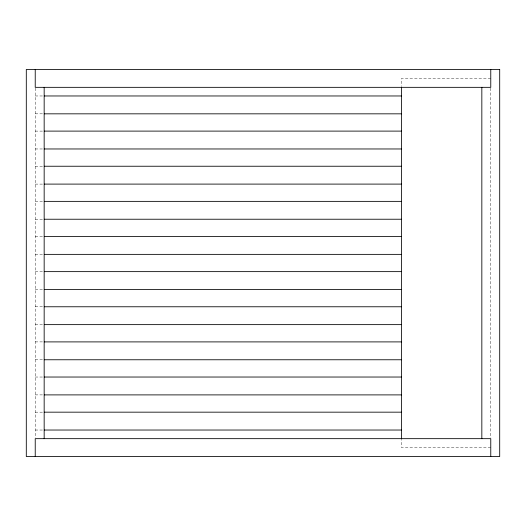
<?xml version="1.0" encoding="UTF-8"?>
<svg xmlns="http://www.w3.org/2000/svg" width="526" height="526" viewBox="0 0 526 526"><rect width="100%" height="100%" fill="white"/><g stroke="black" fill="none" stroke-linecap="round" stroke-linejoin="round"><path stroke-width="0.39" stroke-dasharray="2.63 1.97" d="M490.771 78.407L401.45 78.407L401.45 86.527M35.229 95.969L43.441 95.969M35.229 113.833L43.441 113.833M35.229 131.106L43.441 131.106M35.229 148.97L43.441 148.97M35.229 166.236L43.441 166.236M35.229 184.1L43.441 184.1M35.229 201.366L43.441 201.366M35.229 219.23L43.441 219.23M35.229 236.503L43.441 236.503M35.229 254.367L43.441 254.367M35.229 271.633L43.441 271.633M35.229 289.497L43.441 289.497M35.229 306.77L43.441 306.77M35.229 324.634L43.441 324.634M35.229 341.9L43.441 341.9M35.229 359.764L43.441 359.764M35.229 377.03L43.441 377.03M35.229 394.894L43.441 394.894M35.229 412.167L43.441 412.167M35.229 430.031L43.441 430.031M490.771 447.593L401.45 447.593L401.45 438.664M490.771 88.158L490.771 437.842M35.229 88.158L35.229 437.842"/><path stroke-width="0.79" d="M44.263 95.969L401.45 95.969M44.263 113.833L401.45 113.833M44.263 131.106L401.45 131.106M44.263 148.97L401.45 148.97M44.263 166.236L401.45 166.236M44.263 184.1L401.45 184.1M44.263 201.366L401.45 201.366M44.263 219.23L401.45 219.23M44.263 236.503L401.45 236.503M44.263 254.367L401.45 254.367M44.263 271.633L401.45 271.633M44.263 289.497L401.45 289.497M44.263 306.77L401.45 306.77M44.263 324.634L401.45 324.634M44.263 341.9L401.45 341.9M44.263 359.764L401.45 359.764M44.263 377.03L401.45 377.03M44.263 394.894L401.45 394.894M44.263 412.167L401.45 412.167M44.263 430.031L401.45 430.031M490.771 69.471L490.771 87.336L35.229 87.336L35.229 69.471M490.771 456.529L490.771 438.664L35.229 438.664L35.229 456.529M481.836 87.336L481.836 438.664M401.45 87.428L401.45 438.572M44.164 87.336L44.164 438.664M499.7 69.471L26.3 69.471L26.3 456.529L499.7 456.529L499.7 69.471"/></g></svg>
